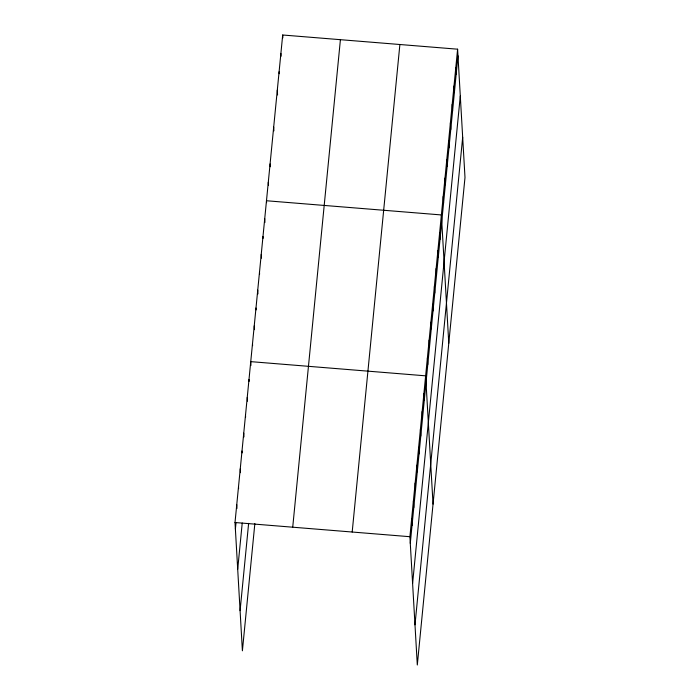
<?xml version="1.0" encoding="UTF-8"?>
<svg xmlns="http://www.w3.org/2000/svg" width="700" height="700" viewBox="0 0 700 700"><rect width="100%" height="100%" fill="white"/><g stroke="black" fill="none" stroke-linecap="round" stroke-linejoin="round"><path stroke-width="1.05" d="M254.852 523.574L242.401 650.808L235.007 522.515L282.695 35L457.599 49.192L464.992 177.485L417.305 665L409.902 536.707L457.599 49.192M235.384 529.121L236.005 522.812M237.703 569.275L242.226 523.014M240.091 610.654L248.623 523.372M292.723 527.196L340.41 39.681M352.188 532.026L399.884 44.511M410.287 543.314L457.975 55.799M412.606 583.468L460.294 95.953M414.986 624.846L462.674 137.322M235.007 522.515L409.902 536.707M455.796 67.611L456.173 74.209M453.994 86.03L454.37 92.627M452.191 104.44L452.576 111.046M450.389 122.859L450.774 129.465M448.586 141.278L448.971 147.884M446.784 159.696L447.169 166.303M444.981 178.115L445.366 184.713M443.188 196.534L443.564 203.131M448.779 343.236L441.385 214.944L266.481 200.751L266.595 202.641M439.635 232.82L440.011 239.426M437.885 250.696L438.261 257.303M436.135 268.572L436.52 275.179M434.385 286.449L434.77 293.055M432.635 304.325L433.02 310.931M430.894 322.201L431.27 328.808M429.144 340.078L429.52 346.684M427.394 357.954L427.77 364.551M433.037 504.123L425.644 375.83L250.74 361.637L250.959 365.409M423.894 393.706L424.279 400.304M422.144 411.582L422.529 418.18M420.394 429.45L420.779 436.056M418.652 447.326L419.029 453.933M416.902 465.202L417.279 471.809M415.152 483.079L415.529 489.685M413.402 500.955L413.787 507.561M411.652 518.831L412.037 525.438M282.695 35L282.861 37.826M280.892 53.419L281.059 56.245M279.09 71.837L279.204 73.719M277.287 90.248L277.567 94.973M273.691 127.085L273.91 130.856M270.086 163.923L270.252 166.749M268.284 182.341L268.45 185.168M264.731 218.627L264.95 222.407M262.981 236.504L263.095 238.394M261.24 254.38L261.45 258.151M259.49 272.256L259.595 274.146M257.74 290.132L257.959 293.904M255.99 308.009L256.095 309.899M254.24 325.885L254.459 329.656M252.49 343.761L252.604 345.642M248.999 379.514L249.104 381.395M247.249 397.39L247.468 401.161M245.499 415.266L245.604 417.148M243.749 433.134L243.968 436.914M241.999 451.01L242.112 452.9M240.249 468.886L240.468 472.666M238.507 486.762L238.612 488.653M236.757 504.639L236.976 508.41"/></g></svg>
